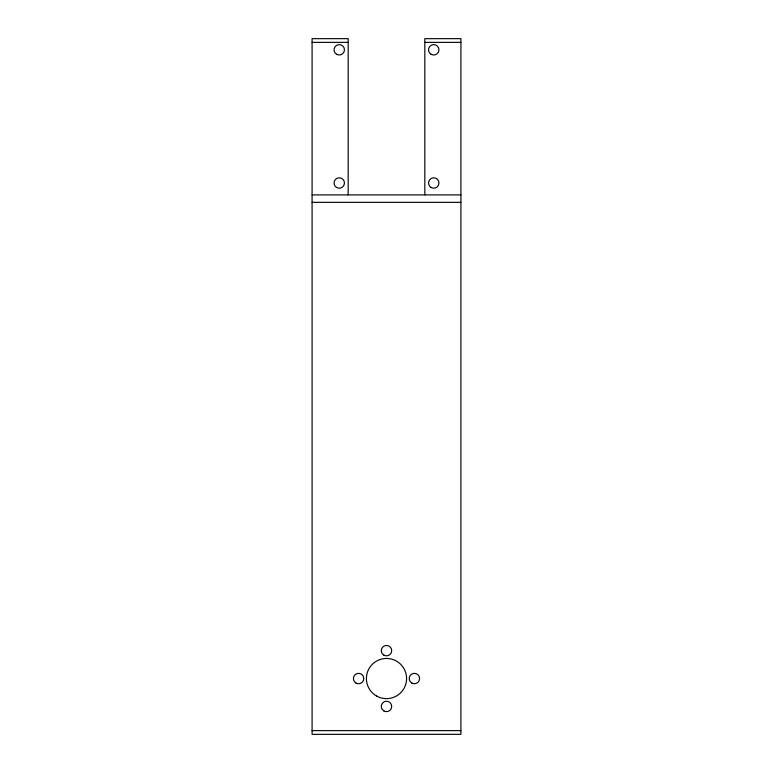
<?xml version="1.0" encoding="UTF-8"?>
<svg xmlns="http://www.w3.org/2000/svg" width="773" height="773" viewBox="0 0 773 773"><rect width="100%" height="100%" fill="white"/><g stroke="black" fill="none" stroke-linecap="round" stroke-linejoin="round"><path stroke-width="1.16" d="M312.089 42.37L348.179 42.37M424.821 42.37L460.911 42.37M312.089 194.902L460.911 194.902M312.089 202.342L460.911 202.342M312.089 730.63L460.911 730.63M424.821 194.902L424.821 38.669L460.911 38.65L460.911 734.331L312.089 734.35L312.089 38.669L348.179 38.65L348.179 194.902M383.891 655.156A5.208 5.208 0 0 0 391.708 650.644A5.208 5.208 0 0 0 383.891 646.131A5.208 5.208 0 0 0 383.891 655.156M383.891 710.957A5.208 5.208 0 0 0 391.708 706.445A5.208 5.208 0 0 0 383.891 701.932A5.208 5.208 0 0 0 383.891 710.957M355.995 683.052A5.208 5.208 0 0 0 363.803 678.549A5.208 5.208 0 0 0 355.995 674.037A5.208 5.208 0 0 0 355.995 683.052M411.796 683.052A5.208 5.208 0 0 0 419.613 678.549A5.208 5.208 0 0 0 411.796 674.037A5.208 5.208 0 0 0 411.796 683.052M376.451 695.942A20.088 20.088 0 0 0 406.588 678.549A20.088 20.088 0 0 0 376.451 661.147A20.088 20.088 0 0 0 376.451 695.942M336.651 187.51A5.208 5.208 0 0 0 344.458 182.998A5.208 5.208 0 0 0 336.651 178.486A5.208 5.208 0 0 0 336.651 187.51M336.651 54.323A5.208 5.208 0 0 0 344.458 49.81A5.208 5.208 0 0 0 336.651 45.298A5.208 5.208 0 0 0 336.651 54.323M431.141 54.323A5.208 5.208 0 0 0 438.958 49.81A5.208 5.208 0 0 0 431.141 45.298A5.208 5.208 0 0 0 431.141 54.323M431.141 187.51A5.208 5.208 0 0 0 438.958 182.998A5.208 5.208 0 0 0 431.141 178.486A5.208 5.208 0 0 0 431.141 187.51"/></g></svg>
